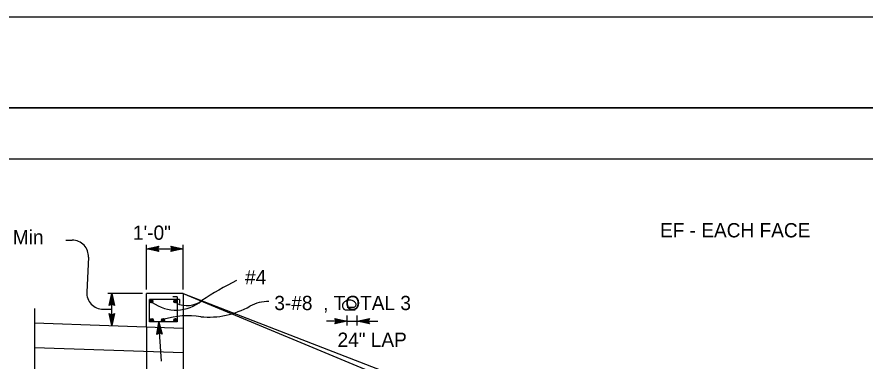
# Model space of a CAD drawing. Extents: x -894 to 866, y -476 to 714.
# Drawn here: x -446.3 to -29.7, y 544.8 to 713.6 of the extents above; entities that cross this region are included whole.
import ezdxf

# ---------------------------------------------------------------- set-up
doc = ezdxf.new("R2010")
doc.units = 0
for name, color, linetype in [('10 Sheet Format', 7, 'Continuous'), ('56 Stage 3 Anno', 7, 'Continuous'), ('57 Undefined', 7, 'Continuous'), ('60 Nongeo Data', 7, 'Continuous')]:
    doc.layers.add(name, color=color, linetype=linetype)

msp = doc.modelspace()

# ---------------------------------------------------------------- linework, layer by layer
at = {"layer": '10 Sheet Format'}
for p, q in [((-863.43, 668.96), (836.58, 668.96)), ((-813.45, 643.96), (811.55, 643.96))]:
    msp.add_line(p, q, dxfattribs=at)
for points in [[(-894.04, 713.56), (865.96, 713.56), (865.96, -476.44), (-894.04, -476.44)], [(-863.43, -431.04), (836.58, -431.04), (836.58, 668.96), (-863.43, 668.96)]]:
    msp.add_lwpolyline(points, close=True, dxfattribs=at)
at = {"layer": '56 Stage 3 Anno'}
for p, q in [((-422.29, 604.09), (-419.16, 604.09)), ((-382.68, 579.96), (-382.68, 601.84)), ((-382.68, 599.84), (-376.68, 601.17)), ((-381.29, 599.84), (-376.92, 600.81)), ((-379.92, 599.84), (-377.1, 600.46)), ((-378.54, 599.84), (-377.33, 600.1)), ((-376.68, 601.17), (-377.48, 599.84)), ((-376.68, 601.17), (-376.68, 601.17)), ((-369.88, 599.84), (-370.68, 601.18)), ((-370.68, 601.18), (-370.68, 601.18)), ((-370.68, 601.18), (-364.68, 599.84)), ((-370.47, 600.82), (-366.06, 599.84)), ((-370.23, 600.46), (-367.45, 599.84)), ((-370.06, 600.12), (-368.83, 599.84)), ((-364.68, 579.96), (-364.68, 601.84)), ((-382.68, 599.84), (-364.68, 599.84)), ((-376.68, 598.5), (-382.68, 599.84)), ((-382.68, 599.84), (-382.68, 599.84)), ((-376.9, 598.86), (-381.3, 599.84)), ((-377.13, 599.22), (-379.92, 599.84)), ((-377.31, 599.56), (-378.54, 599.84)), ((-377.48, 599.84), (-376.68, 598.5)), ((-376.68, 598.5), (-376.68, 598.5)), ((-364.68, 599.84), (-370.68, 598.51)), ((-370.68, 598.51), (-369.88, 599.84)), ((-370.68, 598.51), (-370.68, 598.51)), ((-366.07, 599.84), (-370.45, 598.87)), ((-367.45, 599.84), (-370.27, 599.22)), ((-368.83, 599.84), (-370.04, 599.57)), ((-364.68, 599.84), (-364.68, 599.84)), ((-411.17, 595.69), (-412.01, 578.62)), ((-384.68, 577.96), (-401.73, 577.96)), ((-401.07, 571.96), (-399.73, 577.96)), ((-400.71, 572.18), (-399.73, 576.58)), ((-400.35, 572.41), (-399.73, 575.2)), ((-399.73, 562.17), (-399.73, 577.96)), ((-399.73, 577.96), (-399.73, 577.96)), ((-399.73, 577.96), (-398.4, 571.96)), ((-399.73, 575.2), (-399.1, 572.37)), ((-399.72, 576.57), (-398.75, 572.19)), ((-399.73, 572.76), (-401.07, 571.96)), ((-401.07, 571.96), (-401.07, 571.96)), ((-400, 572.59), (-399.73, 573.82)), ((-399.73, 573.82), (-399.46, 572.61)), ((-398.4, 571.96), (-399.73, 572.76)), ((-398.4, 571.96), (-398.4, 571.96)), ((-404.02, 570.23), (-399.73, 570.23)), ((-399.73, 562.17), (-401.06, 568.17)), ((-401.06, 568.17), (-401.06, 568.17)), ((-401.06, 568.17), (-399.73, 567.37)), ((-399.73, 563.56), (-400.7, 567.94)), ((-399.72, 564.94), (-400.35, 567.76)), ((-399.72, 566.32), (-399.99, 567.53)), ((-399.73, 567.37), (-398.39, 568.17)), ((-398.39, 568.17), (-399.73, 562.17)), ((-398.74, 567.96), (-399.73, 563.55)), ((-399.1, 567.72), (-399.72, 564.94)), ((-399.45, 567.55), (-399.72, 566.32)), ((-398.39, 568.17), (-398.39, 568.17)), ((-284.13, 562.3), (-284.13, 567.14)), ((-279.17, 562.18), (-279.17, 567.14)), ((-377.56, 557.83), (-376.63, 563.91)), ((-377.22, 558.07), (-376.53, 562.53)), ((-375.35, 544.8), (-376.63, 563.91)), ((-376.63, 563.91), (-376.63, 563.91)), ((-376.63, 563.91), (-374.9, 558.01)), ((-376.53, 562.52), (-375.27, 558.22)), ((-284.13, 564.3), (-294.21, 564.3)), ((-289.33, 564.3), (-290.13, 565.64)), ((-290.13, 565.64), (-290.13, 565.64)), ((-290.13, 565.64), (-284.13, 564.3)), ((-284.13, 564.3), (-290.13, 562.97)), ((-290.13, 562.97), (-289.33, 564.3)), ((-290.13, 562.97), (-290.13, 562.97)), ((-289.91, 565.28), (-285.51, 564.3)), ((-285.52, 564.29), (-289.89, 563.33)), ((-286.89, 564.3), (-289.72, 563.67)), ((-289.68, 564.92), (-286.89, 564.3)), ((-289.5, 564.57), (-288.27, 564.3)), ((-288.27, 564.3), (-289.48, 564.03)), ((-284.13, 564.3), (-279.17, 564.3)), ((-284.13, 564.3), (-284.13, 564.3)), ((-279.17, 564.3), (-273.17, 565.63)), ((-279.17, 564.3), (-268.98, 564.3)), ((-273.17, 562.96), (-279.17, 564.3)), ((-279.17, 564.3), (-279.17, 564.3)), ((-273.38, 563.31), (-277.79, 564.3)), ((-277.78, 564.3), (-273.4, 565.27)), ((-276.41, 564.29), (-273.58, 564.92)), ((-273.62, 563.67), (-276.41, 564.29)), ((-275.02, 564.29), (-273.81, 564.56)), ((-273.79, 564.02), (-275.02, 564.29)), ((-273.17, 565.63), (-273.97, 564.3)), ((-273.97, 564.3), (-273.17, 562.96)), ((-273.17, 565.63), (-273.17, 565.63)), ((-273.17, 562.96), (-273.17, 562.96)), ((-399.73, 562.17), (-399.73, 562.17)), ((-376.28, 558.72), (-377.56, 557.83)), ((-376.88, 558.33), (-376.44, 561.15)), ((-376.55, 558.53), (-376.35, 559.77)), ((-376.44, 561.15), (-375.63, 558.37)), ((-376.35, 559.77), (-376.01, 558.58)), ((-374.9, 558.01), (-376.28, 558.72)), ((-377.56, 557.83), (-377.56, 557.83)), ((-374.9, 558.01), (-374.9, 558.01))]:
    msp.add_line(p, q, dxfattribs=at)
for centre, radius, start, end in [((-419.16, 596.09), 8, 357.1782, 90), ((-274.72, 453.03), 145.83, 115.8857, 123.626), ((-404.02, 578.23), 8, 177.1787, 270), ((-368.24, 589.64), 19.84, 234.204, 310.0329), ((-362.68, 583.6), 11.64, 242.7583, 308.2224), ((-352.11, 606.94), 40.61, 264.4204, 299.8832), ((-322.4, 553.48), 20.56, 90.3246, 117.431), ((-362.33, 525), 41.99, 81.4017, 106.23)]:
    msp.add_arc(centre, radius, start, end, dxfattribs=at)
at = {"layer": '57 Undefined'}
for p, q in [((-284.12, 571.16), (-281.04, 571.16)), ((-285.06, 569.86), (-280.1, 569.86))]:
    msp.add_line(p, q, dxfattribs=at)
for centre, radius, start, end in [((-284.23, 571.95), 2.24, 105.2561, 248.3851), ((-282.84, 570.78), 3.88, 42.5983, 120.7502), ((-281.17, 572.59), 1.44, 275.2802, 34.4084)]:
    msp.add_arc(centre, radius, start, end, dxfattribs=at)
at = {"layer": '60 Nongeo Data'}
for p, q in [((-364.68, 577.96), (-382.68, 577.96)), ((-382.68, 561.58), (-382.68, 577.96)), ((-381.18, 563.96), (-381.18, 574.96)), ((-366.48, 574.96), (-381.18, 574.96)), ((-367.68, 576.33), (-369.67, 576.33)), ((-367.68, 576.33), (-367.68, 563.96)), ((-366.48, 574.96), (-366.48, 572.96)), ((-364.68, 577.96), (-364.68, 388.95)), ((-364.68, 577.96), (-161.68, 499.52)), ((-364.68, 577.96), (-180.68, 501.51)), ((-437.68, 570.59), (-437.68, 478.68)), ((-437.68, 563.5), (-364.68, 560.95)), ((-367.68, 563.96), (-381.18, 563.96)), ((-382.68, 561.58), (-382.68, 389.58)), ((-437.68, 551.49), (-364.68, 548.94))]:
    msp.add_line(p, q, dxfattribs=at)
for centre, radius in [((-380.31, 574.1), 0.781), ((-380.31, 574.1), 0.687), ((-380.31, 574.1), 0.594), ((-380.31, 574.1), 0.5), ((-380.31, 574.1), 0.406), ((-380.31, 574.1), 0.312), ((-380.31, 574.1), 0.219), ((-380.31, 574.1), 0.0937), ((-368.53, 574.05), 0.781), ((-368.53, 574.05), 0.687), ((-368.53, 574.05), 0.594), ((-368.53, 574.05), 0.5), ((-368.53, 574.05), 0.406), ((-368.53, 574.05), 0.312), ((-368.53, 574.05), 0.219), ((-368.53, 574.05), 0.0937), ((-380.04, 564.86), 0.781), ((-380.04, 564.86), 0.687), ((-380.04, 564.86), 0.594), ((-380.04, 564.86), 0.5), ((-380.04, 564.86), 0.406), ((-380.04, 564.86), 0.312), ((-380.04, 564.86), 0.219), ((-380.04, 564.86), 0.0937), ((-374.53, 564.86), 0.781), ((-374.53, 564.86), 0.687), ((-374.53, 564.86), 0.594), ((-374.53, 564.86), 0.5), ((-374.53, 564.86), 0.406), ((-374.53, 564.86), 0.312), ((-374.53, 564.86), 0.219), ((-374.53, 564.86), 0.0937), ((-368.48, 564.91), 0.781), ((-368.48, 564.91), 0.687), ((-368.48, 564.91), 0.594), ((-368.48, 564.91), 0.5), ((-368.48, 564.91), 0.406), ((-368.48, 564.91), 0.312), ((-368.48, 564.91), 0.219), ((-368.48, 564.91), 0.0937)]:
    msp.add_circle(centre, radius, dxfattribs=at)

# ---------------------------------------------------------------- texts
at = {"layer": '57 Undefined'}
for s, p in [('EF - EACH FACE', (-130.42, 605.45)), ('9" Min', (-459.49, 602.06)), ('1\'-0"', (-389.32, 604.26)), ('#4', (-334.26, 582.4)), ('3-#8  , TOTAL 3', (-319.87, 569.77)), ('24" LAP', (-288.83, 551.73))]:
    msp.add_text(s, height=7, dxfattribs=at).set_placement(p)

doc.saveas('drawing.dxf')
